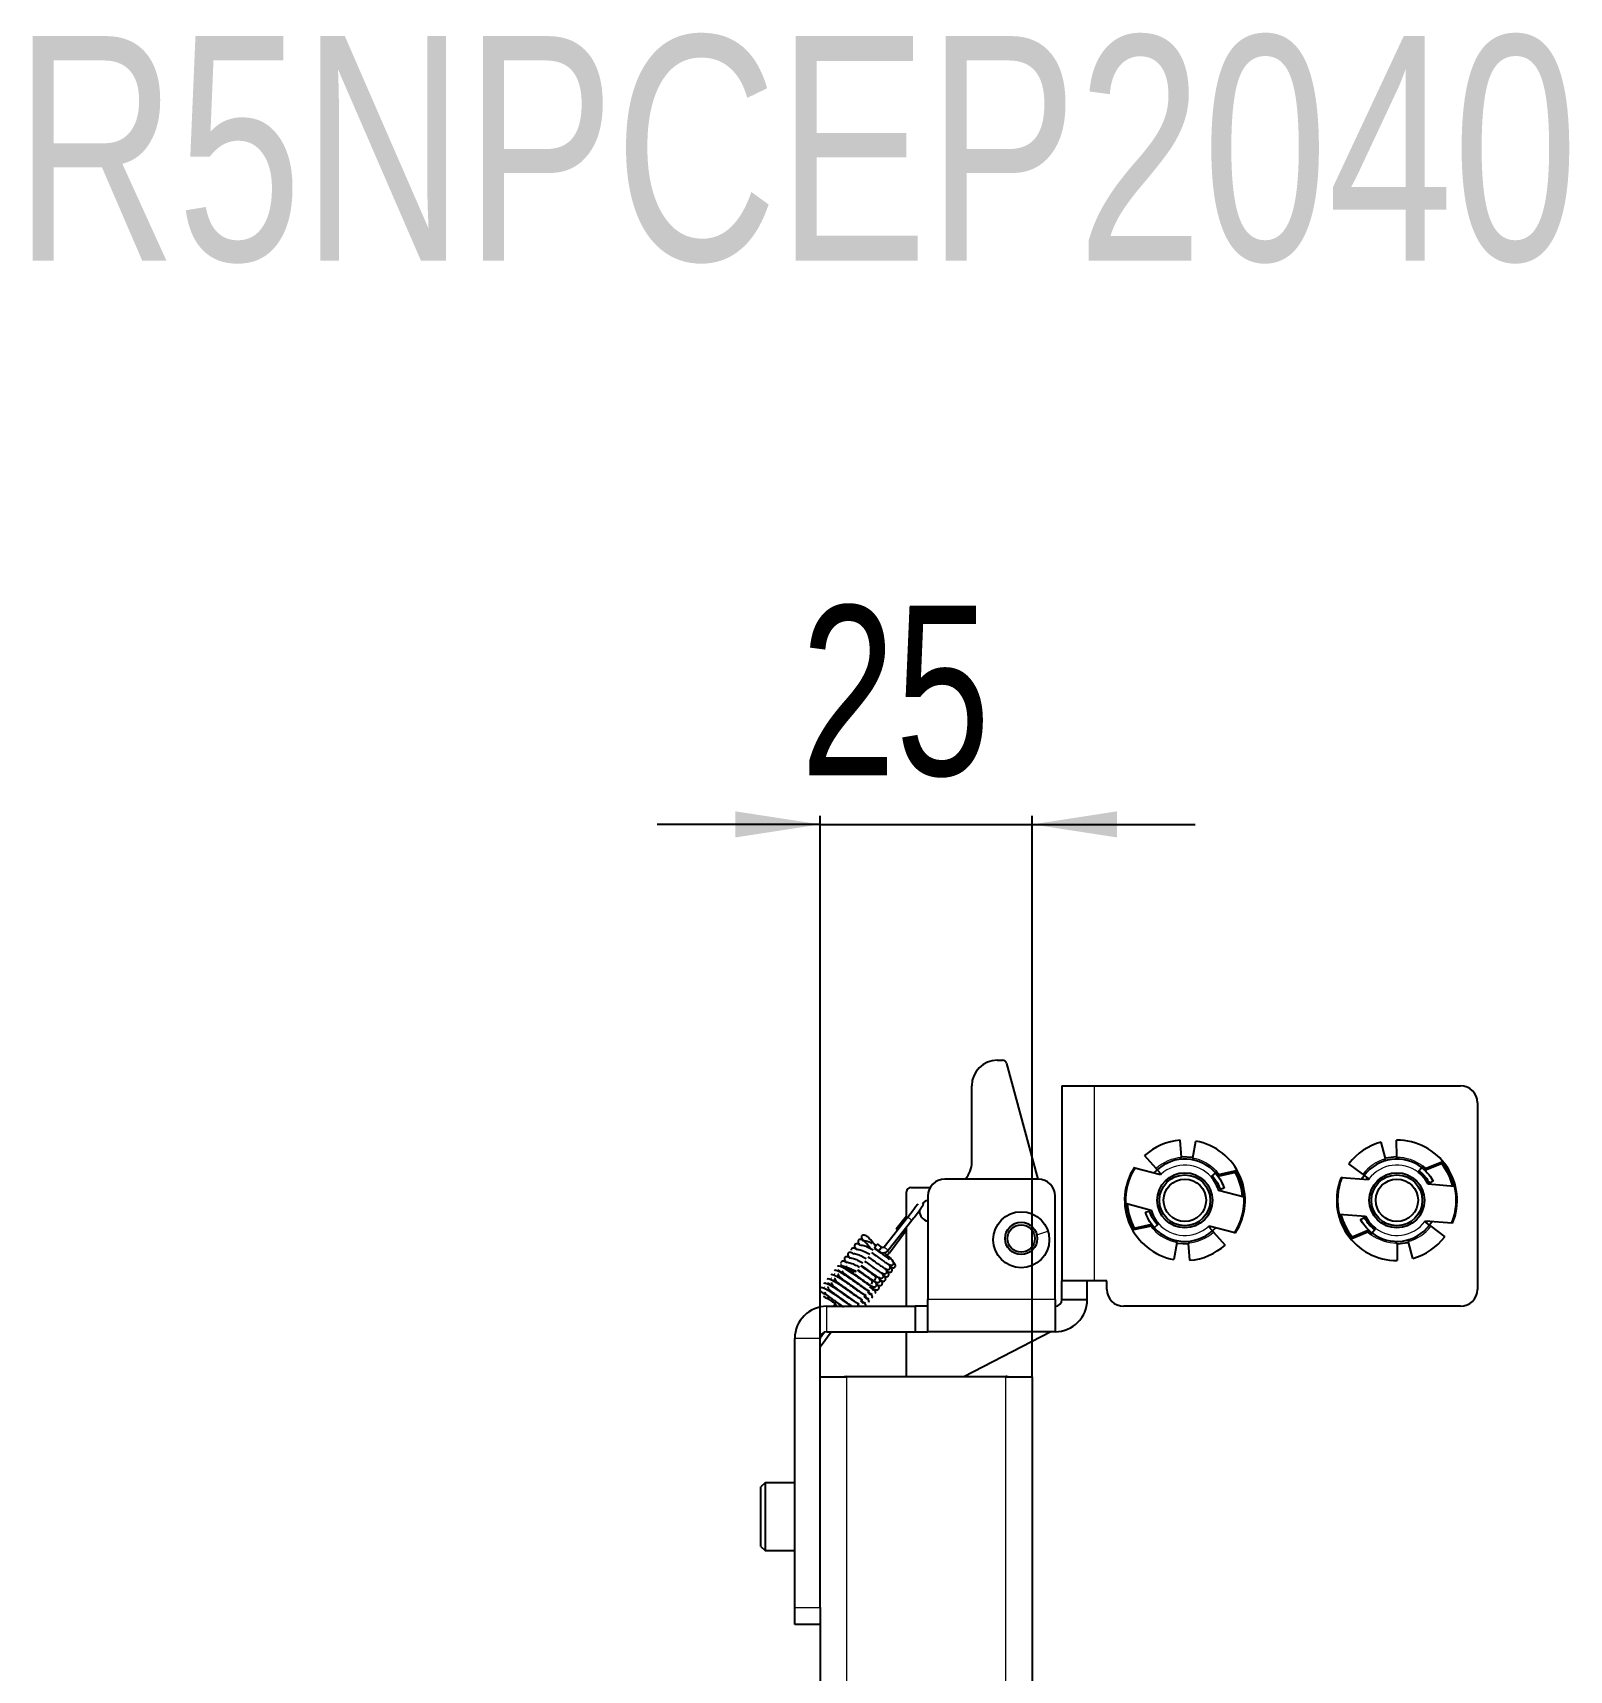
# Model space of a CAD drawing. Header units: millimetres. Extents: x -382 to 624, y -273 to 1990.
# Drawn here: x 30.8 to 211.9, y 1796.5 to 1989.5 of the extents above; entities that cross this region are included whole.
import ezdxf

# ---------------------------------------------------------------- set-up
doc = ezdxf.new("R2010")
doc.units = ezdxf.units.MM
doc.layers.add('FORMAT', color=7, linetype='Continuous')
doc.styles.add('SLDTEXTSTYLE0', font='TXT', dxfattribs={"width": 0.75})
doc.dimstyles.new('SLDDIMSTYLE1', dxfattribs={"dimtxt": 20, "dimasz": 10, "dimexe": 0, "dimexo": 0.0625, "dimgap": 5, "dimtad": 2, "dimdec": 1, "dimrnd": 1e-09, "dimzin": 12, "dimdsep": 46, "dimtxsty": 'SLDTEXTSTYLE0', "dimsah": 1, "dimcen": 0.09, "dimadec": 0, "dimazin": 3, "dimtfac": 1, "dimtmove": 0, "dimatfit": 0, "dimfxl": 0, "dimfrac": 2, "dimtolj": 1, "dimtzin": 12, "dimarcsym": 0})

# ---------------------------------------------------------------- blocks, each defined once
blk = doc.blocks.new('_D_6')
at = {"layer": 'FORMAT'}
for p, q in [((123.6, 1896.21), (104.37, 1896.21)), ((123.6, 1831.11), (123.6, 1897.21)), ((123.6, 1896.21), (148.6, 1896.21)), ((148.6, 1831.11), (148.6, 1897.21)), ((148.6, 1896.21), (167.83, 1896.21))]:
    blk.add_line(p, q, dxfattribs=at)
for points in [[(123.6, 1896.21), (113.6, 1897.75), (113.6, 1894.67)], [(148.6, 1896.21), (158.6, 1894.67), (158.6, 1897.75)]]:
    blk.add_solid(points, dxfattribs=at)
at = {"layer": 'FORMAT', "insert": (121.32, 1921.99), "char_height": 20, "attachment_point": 1, "style": 'SLDTEXTSTYLE0'}
blk.add_mtext('25', dxfattribs=at)

msp = doc.modelspace()

# ---------------------------------------------------------------- linework, layer by layer
at = {"color": 7, "linetype": 'Continuous', "lineweight": 25}
for p, q in [((144.48, 1868.4), (145.1, 1868.4)), ((145.58, 1868.03), (149.25, 1854.4)), ((141.48, 1856.4), (141.48, 1865.4)), ((152.1, 1865.4), (152.1, 1842.4)), ((152.1, 1865.4), (155.9, 1865.4)), ((155.9, 1865.4), (199.1, 1865.4)), ((201.1, 1863.4), (201.1, 1841.4)), ((166.19, 1856.99), (166.04, 1858.97)), ((191.58, 1857.01), (191.57, 1859)), ((163.22, 1855.65), (161.84, 1857.17)), ((167.48, 1856.95), (166.25, 1857.02)), ((167.53, 1856.92), (167.89, 1858.88)), ((190.26, 1856.83), (189.73, 1858.75)), ((191.52, 1857.03), (190.3, 1856.86)), ((160.76, 1855.68), (160.64, 1855.76)), ((163.72, 1854.89), (160.72, 1855.7)), ((162.92, 1855.11), (163.35, 1855.5)), ((163.22, 1855.65), (163.35, 1855.5)), ((163.35, 1855.5), (163.82, 1854.98)), ((163.69, 1855.13), (163.49, 1854.95)), ((170.2, 1855.14), (169.68, 1854.67)), ((170.35, 1855.28), (170.2, 1855.14)), ((170.35, 1855.28), (170.62, 1854.95)), ((170.37, 1854.9), (172.67, 1855.39)), ((172.56, 1855.16), (170.49, 1854.72)), ((172.56, 1855.16), (172.67, 1855.39)), ((187.58, 1854.96), (185.95, 1856.2)), ((194.54, 1855.76), (194.11, 1855.2)), ((194.2, 1855.32), (194.25, 1855.34)), ((194.41, 1855.19), (194.22, 1855.11)), ((194.66, 1855.91), (194.54, 1855.76)), ((194.66, 1855.91), (194.98, 1855.64)), ((194.75, 1855.55), (196.91, 1856.45)), ((196.85, 1856.21), (194.9, 1855.39)), ((196.85, 1856.21), (196.91, 1856.45)), ((134.3, 1853.4), (136.57, 1853.4)), ((149.3, 1854.4), (138.3, 1854.4)), ((169.97, 1854.61), (169.77, 1854.57)), ((169.79, 1854.78), (169.84, 1854.79)), ((171.24, 1853.32), (170.76, 1853.17)), ((185.16, 1854.54), (185.03, 1854.59)), ((188.22, 1854.31), (185.12, 1854.54)), ((187.38, 1854.37), (187.74, 1854.83)), ((187.58, 1854.96), (187.74, 1854.83)), ((187.74, 1854.83), (188.3, 1854.41)), ((188.14, 1854.53), (187.98, 1854.32)), ((188.22, 1854.47), (188.07, 1854.32)), ((198.4, 1853.54), (195.3, 1853.78)), ((195.89, 1854.15), (195.45, 1853.92)), ((133.8, 1849.72), (133.8, 1852.9)), ((136.3, 1852.4), (136.3, 1840.2)), ((151.3, 1840.2), (151.3, 1852.4)), ((159.61, 1851.54), (162.61, 1850.74)), ((173.59, 1852.25), (170.58, 1853.06)), ((133.95, 1849.92), (131.16, 1846.39)), ((131.63, 1846.02), (134.42, 1849.55)), ((133.8, 1850.03), (132.58, 1848.49)), ((134.42, 1849.55), (134.42, 1849.55)), ((161.96, 1850.48), (162.44, 1850.62)), ((184.79, 1850.25), (187.9, 1850.02)), ((187.3, 1849.64), (187.75, 1849.87)), ((195.46, 1848.96), (194.9, 1849.38)), ((194.97, 1849.33), (195.13, 1849.48)), ((194.98, 1849.49), (198.08, 1849.25)), ((195.06, 1849.26), (195.22, 1849.47)), ((195.81, 1849.42), (195.46, 1848.96)), ((131.78, 1845.7), (133.8, 1848.43)), ((133.8, 1839.4), (133.8, 1848.75)), ((162.83, 1848.9), (160.53, 1848.41)), ((160.53, 1848.41), (160.63, 1848.63)), ((160.63, 1848.63), (162.71, 1849.07)), ((162.85, 1848.52), (162.58, 1848.84)), ((162.85, 1848.52), (162.99, 1848.65)), ((162.99, 1848.65), (163.51, 1849.12)), ((163.23, 1849.19), (163.42, 1849.23)), ((163.4, 1849.02), (163.35, 1849.01)), ((169.84, 1848.29), (169.38, 1848.81)), ((169.47, 1848.9), (172.48, 1848.1)), ((169.51, 1848.66), (169.7, 1848.84)), ((170.28, 1848.69), (169.84, 1848.29)), ((169.98, 1848.14), (169.84, 1848.29)), ((169.98, 1848.14), (171.35, 1846.62)), ((172.43, 1848.11), (172.55, 1848.03)), ((188.45, 1848.25), (186.28, 1847.34)), ((186.28, 1847.34), (186.34, 1847.58)), ((186.34, 1847.58), (188.3, 1848.4)), ((188.54, 1847.88), (188.21, 1848.15)), ((188.54, 1847.88), (188.66, 1848.04)), ((188.66, 1848.04), (189.08, 1848.59)), ((188.79, 1848.61), (188.97, 1848.68)), ((188.99, 1848.48), (188.94, 1848.45)), ((195.62, 1848.84), (195.46, 1848.96)), ((195.62, 1848.84), (197.25, 1847.6)), ((198.04, 1849.26), (198.17, 1849.2)), ((130.04, 1846.25), (130.43, 1845.94)), ((130.8, 1846.42), (130.41, 1846.72)), ((130.43, 1845.94), (130.51, 1845.88)), ((130.88, 1846.35), (130.8, 1846.42)), ((131.16, 1846.39), (131.16, 1846.39)), ((165.67, 1846.87), (165.31, 1844.92)), ((165.72, 1846.84), (166.95, 1846.77)), ((167, 1846.8), (167.16, 1844.82)), ((191.62, 1846.78), (191.62, 1844.8)), ((191.67, 1846.76), (192.89, 1846.93)), ((192.94, 1846.96), (193.46, 1845.05)), ((125.67, 1843.75), (125.72, 1843.7)), ((126.12, 1844.63), (126.07, 1844.6)), ((126.07, 1844.26), (126.13, 1844.21)), ((124.06, 1841.71), (124.11, 1841.66)), ((124.47, 1842.22), (124.51, 1842.17)), ((124.87, 1842.73), (124.92, 1842.68)), ((125.16, 1841.65), (125.14, 1841.79)), ((125.27, 1843.24), (125.32, 1843.19)), ((125.56, 1842.17), (125.54, 1842.3)), ((125.96, 1842.69), (125.94, 1842.82)), ((126.36, 1843.2), (126.34, 1843.33)), ((155.9, 1842.4), (152.1, 1842.4)), ((152.1, 1840.2), (152.1, 1842.4)), ((155.1, 1840.2), (155.1, 1842.4)), ((157.4, 1842.4), (155.9, 1842.4)), ((157.4, 1841.4), (157.4, 1842.4)), ((123.66, 1841.19), (123.71, 1841.15)), ((123.98, 1840.62), (124.03, 1840.58)), ((124.76, 1841.14), (124.74, 1841.28)), ((124.9, 1840.06), (125.29, 1839.76)), ((125.29, 1839.76), (125.37, 1839.69)), ((136.3, 1836.4), (136.3, 1840.2)), ((151.3, 1840.2), (151.3, 1836.4)), ((152.1, 1840.2), (155.1, 1840.2)), ((124.4, 1839.4), (134.8, 1839.4)), ((125.27, 1839.53), (125.4, 1839.43)), ((125.4, 1839.41), (125.39, 1839.4)), ((126.02, 1839.4), (126.03, 1839.55)), ((134.8, 1839.4), (134.8, 1836.4)), ((136.3, 1839.4), (134.8, 1839.4)), ((199.1, 1839.4), (159.4, 1839.4)), ((124.12, 1836.35), (123.6, 1835.64)), ((123.66, 1835.91), (123.92, 1836.24)), ((123.71, 1834.78), (124.9, 1836.39)), ((124.4, 1836.4), (134.8, 1836.4)), ((133.8, 1831.1), (133.8, 1836.4)), ((134.8, 1836.4), (136.3, 1836.4)), ((151.3, 1836.4), (136.3, 1836.4)), ((150.8, 1836.4), (140.56, 1831.1)), ((120.6, 1803.9), (120.6, 1835.6)), ((123.6, 1803.9), (123.6, 1835.6)), ((123.6, 1834.63), (123.71, 1834.78)), ((123.71, 1834.78), (123.71, 1834.78)), ((123.6, 1831.1), (126.7, 1831.1)), ((126.7, 1831.11), (126.45, 1831.1)), ((126.7, 1831.11), (133.8, 1831.11)), ((145.5, 1831.1), (126.7, 1831.1)), ((140.58, 1831.11), (145.5, 1831.11)), ((145.5, 1831.1), (148.6, 1831.1)), ((148.6, 1831.1), (148.6, -40.53)), ((117.1, 1818.6), (116.6, 1818.1)), ((120.6, 1818.6), (117.1, 1818.6)), ((117.1, 1818.6), (117.1, 1810.6)), ((116.6, 1811.1), (116.6, 1818.1)), ((116.6, 1811.1), (117.1, 1810.6)), ((117.1, 1810.6), (120.6, 1810.6)), ((120.6, 1801.9), (120.6, 1803.9)), ((123.6, 1803.9), (123.6, 1801.9)), ((123.6, 1801.9), (120.6, 1801.9)), ((123.6, 1801.9), (123.6, -32.9))]:
    msp.add_line(p, q, dxfattribs=at)
at = {"color": 8, "linetype": 'Continuous', "lineweight": 18}
for p, q in [((155.9, 1865.4), (155.9, 1842.4)), ((133.95, 1849.92), (133.95, 1849.92)), ((149.15, 1847.83), (150.46, 1848.24)), ((151.3, 1840.2), (136.3, 1840.2)), ((124.4, 1836.4), (124.4, 1839.4)), ((123.6, 1835.6), (120.6, 1835.6)), ((126.7, 1831.1), (126.7, 1831.11)), ((126.7, 1831.1), (126.7, -28.28)), ((145.5, 1831.1), (145.5, 1831.11)), ((145.5, -43.43), (145.5, 1831.1)), ((120.6, 1803.9), (123.6, 1803.9))]:
    msp.add_line(p, q, dxfattribs=at)
at = {"color": 7, "linetype": 'Continuous', "lineweight": 25, "flags": 128}
for points in [[(130.04, 1846.25), (130.04, 1846.28), (130.06, 1846.35), (130.12, 1846.43), (130.18, 1846.52), (130.26, 1846.61), (130.33, 1846.68), (130.38, 1846.72), (130.41, 1846.73), (130.41, 1846.73)], [(124.89, 1836.4), (124.9, 1836.39), (124.89, 1836.4)]]:
    msp.add_lwpolyline(points, dxfattribs=at)
at = {"color": 8, "linetype": 'Continuous', "lineweight": 18, "flags": 128}
for points in [[(130.43, 1845.94), (130.43, 1845.94), (130.45, 1845.96), (130.49, 1846.01), (130.56, 1846.08), (130.63, 1846.17), (130.7, 1846.26), (130.76, 1846.34), (130.79, 1846.39), (130.8, 1846.42), (130.8, 1846.42)], [(125.4, 1839.41), (125.4, 1839.41), (125.42, 1839.4)]]:
    msp.add_lwpolyline(points, dxfattribs=at)
at = {"color": 7, "linetype": 'Continuous', "lineweight": 25}
for centre, radius in [((166.6, 1851.9), 3.25), ((191.6, 1851.9), 3.25), ((166.6, 1851.9), 3), ((166.6, 1851.9), 2.5), ((191.6, 1851.9), 3), ((191.6, 1851.9), 2.5), ((147.31, 1847.25), 3.3), ((147.3, 1847.4), 1.9), ((147.3, 1847.4), 1.61)]:
    msp.add_circle(centre, radius, dxfattribs=at)
for centre, radius, start, end in [((144.48, 1865.4), 3, 90, 180), ((145.1, 1867.9), 0.5, 15.0795, 90), ((199.1, 1863.4), 2, 0, 90), ((166.6, 1851.9), 7.1, 94.5192, 132.0192), ((191.6, 1851.9), 7.1, 337.7121, 90.2121), ((166.6, 1851.9), 7.1, 327.0192, 79.5192), ((191.6, 1851.9), 7.1, 105.2121, 142.7121), ((138.48, 1856.4), 3, 318.1897, 0), ((166.6, 1851.9), 7.1, 147.0192, 259.5192), ((166.6, 1851.9), 7, 147.1321, 182.9064), ((166.6, 1851.9), 4.85, 42.0192, 132.0192), ((166.6, 1851.9), 6.8, 3.4511, 28.6836), ((166.6, 1851.9), 7, 2.9064, 29.9064), ((191.6, 1851.9), 4.85, 52.7121, 142.7121), ((191.6, 1851.9), 4.15, 26.9151, 52.7121), ((191.6, 1851.9), 6.8, 14.1439, 39.3765), ((191.6, 1851.9), 7, 13.5992, 40.5992), ((134.3, 1852.9), 0.5, 90, 180), ((138.3, 1852.4), 2, 90, 180), ((149.3, 1852.4), 2, 0, 90), ((166.6, 1851.9), 4.15, 132.0192, 133.8162), ((166.6, 1851.9), 4.15, 16.2223, 42.0192), ((191.6, 1851.9), 7.1, 157.7121, 270.2121), ((191.6, 1851.9), 7, 157.825, 193.5992), ((191.6, 1851.9), 4.15, 142.7121, 144.5091), ((191.6, 1851.9), 7, 337.825, 13.5992), ((136.55, 1850.65), 1.25, 101.537, 137.2226), ((166.6, 1851.9), 7, 182.9064, 209.9064), ((166.6, 1851.9), 6.8, 183.4511, 208.6836), ((166.6, 1851.9), 7, 327.1321, 2.9064), ((136.55, 1850.65), 1.25, 180, 258.463), ((166.6, 1851.9), 4.15, 196.2223, 222.0192), ((191.6, 1851.9), 7, 193.5992, 220.5992), ((191.6, 1851.9), 6.8, 194.1439, 219.3765), ((191.6, 1851.9), 4.15, 206.9151, 232.7121), ((191.6, 1851.9), 4.15, 322.7121, 324.5091), ((135.2, 1851.58), 4.05, 229.7314, 232.4533), ((166.6, 1851.9), 4.85, 222.0192, 312.0192), ((166.6, 1851.9), 4.15, 312.0192, 313.8162), ((191.6, 1851.9), 4.85, 232.7121, 322.7121), ((191.6, 1851.9), 7.1, 285.2121, 322.7121), ((166.6, 1851.9), 7.1, 274.5192, 312.0192), ((151.3, 1840.2), 0.8, 270, 0), ((151.3, 1840.2), 3.8, 270, 0), ((159.4, 1841.4), 2, 180, 270), ((199.1, 1841.4), 2, 270, 0), ((124.4, 1835.6), 3.8, 90, 180), ((124.4, 1835.6), 0.8, 90, 180), ((145.5, 1828.01), 3.1, 85.3967, 90)]:
    msp.add_arc(centre, radius, start, end, dxfattribs=at)
at = {"color": 8, "linetype": 'Continuous', "lineweight": 18}
for centre, radius, start, end in [((166.6, 1851.9), 5.05, 94.5192, 132.0192), ((166.6, 1851.9), 4.15, 42.0192, 132.0192), ((166.6, 1851.9), 5.05, 42.0192, 79.5192), ((191.6, 1851.9), 5.05, 105.2121, 142.7121), ((191.6, 1851.9), 4.15, 52.7121, 142.7121), ((191.6, 1851.9), 5.05, 52.7121, 90.2121), ((145, 1863.42), 17.44, 230.7113, 232.6809), ((191.6, 1851.9), 4.15, 232.7121, 322.7121), ((166.6, 1851.9), 5.05, 222.0192, 259.5192), ((166.6, 1851.9), 4.15, 222.0192, 312.0192), ((166.6, 1851.9), 5.05, 274.5192, 312.0192), ((191.6, 1851.9), 5.05, 232.7121, 270.2121), ((191.6, 1851.9), 5.05, 285.2121, 322.7121), ((128.53, 1847.83), 2.78, 315.5111, 327.8892), ((142.07, 1859.71), 17.22, 230.7026, 232.6978), ((137.33, 1853.64), 9.69, 233.0415, 235.052), ((126.31, 1844.45), 0.295, 115.8344, 267.3472), ((124.31, 1840.79), 1.43, 313.3522, 323.8809), ((124.37, 1840.75), 1.45, 313.3721, 323.9619), ((125.25, 1837.07), 2.75, 233.1851, 236.0311)]:
    msp.add_arc(centre, radius, start, end, dxfattribs=at)
at = {"color": 7, "linetype": 'Continuous', "lineweight": 25}
for points, knots in [([(166.05, 1856.72), (166.09, 1856.86), (166.14, 1857.03), (166.23, 1856.97), (166.25, 1856.96)], [0, 0, 0, 0, 0.832234, 1, 1, 1, 1]), ([(191.75, 1856.74), (191.7, 1856.88), (191.63, 1857.05), (191.54, 1856.98), (191.53, 1856.97)], [0, 0, 0, 0, 0.832234, 1, 1, 1, 1]), ([(167.65, 1856.63), (167.62, 1856.78), (167.59, 1856.95), (167.49, 1856.9), (167.47, 1856.89)], [0, 0, 0, 0, 0.8322341, 1, 1, 1, 1]), ([(170.2, 1855.14), (170.44, 1854.83), (170.87, 1854.26), (171.12, 1853.61), (171.24, 1853.32)], [0, 0, 0, 0, 0.559866, 1, 1, 1, 1]), ([(190.16, 1856.53), (190.18, 1856.68), (190.19, 1856.86), (190.3, 1856.81), (190.31, 1856.81)], [0, 0, 0, 0, 0.832234, 1, 1, 1, 1]), ([(194.23, 1855.36), (194.5, 1855.12), (194.98, 1854.7), (195.3, 1854.16), (195.45, 1853.92)], [0, 0, 0, 0, 0.559785, 1, 1, 1, 1]), ([(194.54, 1855.76), (194.83, 1855.49), (195.35, 1855.02), (195.73, 1854.42), (195.89, 1854.15)], [0, 0, 0, 0, 0.559866, 1, 1, 1, 1]), ([(169.83, 1854.81), (170.05, 1854.53), (170.44, 1854.03), (170.66, 1853.43), (170.76, 1853.17)], [0, 0, 0, 0, 0.559785, 1, 1, 1, 1]), ([(135.1, 1851.46), (135.08, 1851.42), (135, 1851.3), (134.73, 1850.93), (134.35, 1850.42), (134.07, 1850.07), (133.95, 1849.92)], [0, 0, 0, 0, 0.120445, 0.428404, 0.764758, 1, 1, 1, 1]), ([(134.42, 1849.55), (134.51, 1849.66), (134.77, 1849.99), (135.18, 1850.52), (135.55, 1851.03), (135.7, 1851.27), (135.76, 1851.38), (135.78, 1851.45), (135.79, 1851.53), (135.78, 1851.58), (135.77, 1851.61)], [0, 0, 0, 0, 0.122972, 0.357795, 0.597296, 0.840144, 0.906241, 0.947144, 0.977555, 1, 1, 1, 1]), ([(162.99, 1848.65), (162.76, 1848.97), (162.33, 1849.53), (162.07, 1850.19), (161.96, 1850.48)], [0, 0, 0, 0, 0.559866, 1, 1, 1, 1]), ([(163.37, 1848.98), (163.15, 1849.27), (162.75, 1849.77), (162.53, 1850.36), (162.44, 1850.62)], [0, 0, 0, 0, 0.5597848, 1, 1, 1, 1]), ([(188.66, 1848.04), (188.37, 1848.3), (187.84, 1848.78), (187.47, 1849.38), (187.3, 1849.64)], [0, 0, 0, 0, 0.559866, 1, 1, 1, 1]), ([(188.96, 1848.44), (188.69, 1848.67), (188.22, 1849.09), (187.89, 1849.63), (187.75, 1849.87)], [0, 0, 0, 0, 0.559785, 1, 1, 1, 1]), ([(130.09, 1846.55), (129.85, 1846.86), (129.51, 1847.31), (129.06, 1847.7), (128.75, 1847.82), (128.56, 1847.78), (128.47, 1847.67), (128.44, 1847.42), (128.59, 1847.25), (128.68, 1847.13)], [0, 0, 0, 0, 0.298435, 0.437746, 0.539892, 0.682205, 0.758172, 0.840902, 1, 1, 1, 1]), ([(127.59, 1845.51), (127.53, 1845.56), (127.39, 1845.69), (127.14, 1845.78), (126.95, 1845.75), (126.86, 1845.62), (126.84, 1845.4), (126.97, 1845.24), (127.05, 1845.14)], [0, 0, 0, 0, 0.1211748, 0.288044, 0.5206162, 0.6446842, 0.779737, 1, 1, 1, 1]), ([(128, 1846.02), (127.94, 1846.07), (127.79, 1846.2), (127.54, 1846.29), (127.35, 1846.25), (127.27, 1846.15), (127.27, 1846.06), (127.27, 1846.02)], [0, 0, 0, 0, 0.16708, 0.396891, 0.717164, 0.888044, 1, 1, 1, 1]), ([(127.58, 1845.62), (127.59, 1845.62), (127.63, 1845.61), (127.93, 1845.55), (128.42, 1845.36), (128.83, 1845.16), (129.04, 1845.05)], [0, 0, 0, 0, 0.148432, 0.395597, 0.682188, 1, 1, 1, 1]), ([(128.4, 1846.52), (128.34, 1846.58), (128.2, 1846.71), (127.95, 1846.79), (127.75, 1846.77), (127.67, 1846.64), (127.64, 1846.43), (127.76, 1846.29), (127.83, 1846.2)], [0, 0, 0, 0, 0.124856, 0.296386, 0.535417, 0.662971, 0.801849, 1, 1, 1, 1]), ([(127.98, 1846.13), (128, 1846.12), (128.03, 1846.12), (128.34, 1846.06), (128.83, 1845.86), (129.23, 1845.66), (129.44, 1845.56)], [0, 0, 0, 0, 0.148836, 0.396558, 0.683727, 1, 1, 1, 1]), ([(129.54, 1846.22), (129.35, 1846.46), (129.05, 1846.85), (128.65, 1847.19), (128.35, 1847.31), (128.16, 1847.27), (128.07, 1847.16), (128.04, 1846.91), (128.19, 1846.74), (128.28, 1846.62)], [0, 0, 0, 0, 0.254321, 0.402331, 0.510907, 0.662194, 0.742939, 0.830862, 1, 1, 1, 1]), ([(128.39, 1846.64), (128.4, 1846.63), (128.44, 1846.63), (128.75, 1846.57), (129.23, 1846.37), (129.63, 1846.17), (129.84, 1846.07)], [0, 0, 0, 0, 0.149242, 0.397523, 0.685271, 1, 1, 1, 1]), ([(128.78, 1847.15), (128.77, 1847.15), (128.75, 1847.13), (128.85, 1847.15), (129.15, 1847.07), (129.47, 1846.95), (129.68, 1846.85), (129.7, 1846.84)], [0, 0, 0, 0, 0.021612, 0.277034, 0.594005, 0.961278, 1, 1, 1, 1]), ([(129.64, 1845.74), (129.87, 1845.58), (130.3, 1845.26), (130.89, 1844.85), (131.33, 1844.56), (131.71, 1844.33), (131.94, 1844.22), (132.11, 1844.25), (132.21, 1844.32), (132.28, 1844.44), (132.27, 1844.61), (132.1, 1844.86), (131.69, 1845.27), (131.32, 1845.59), (131.16, 1845.74)], [0, 0, 0, 0, 0.120536, 0.230319, 0.323379, 0.401055, 0.520119, 0.560242, 0.586543, 0.610259, 0.649844, 0.769232, 0.897485, 1, 1, 1, 1]), ([(130.29, 1846.49), (130.17, 1846.59), (129.97, 1846.77), (129.8, 1846.92), (129.73, 1846.98)], [0, 0, 0, 0, 0.595665, 1, 1, 1, 1]), ([(131.78, 1844.86), (131.76, 1844.89), (131.73, 1844.97), (131.5, 1845.14), (131.19, 1845.37), (130.85, 1845.61), (130.45, 1845.9), (130.16, 1846.11), (130.01, 1846.21)], [0, 0, 0, 0, 0.1342665, 0.3521847, 0.4893356, 0.6456573, 0.8178029, 1, 1, 1, 1]), ([(130.51, 1845.88), (130.6, 1845.83), (130.77, 1845.72), (131.08, 1845.7), (131.37, 1845.78), (131.55, 1845.91), (131.62, 1846), (131.63, 1846.02)], [0, 0, 0, 0, 0.241852, 0.4829578, 0.724075, 0.9544412, 1, 1, 1, 1]), ([(131.16, 1846.39), (131.15, 1846.37), (131.11, 1846.33), (131.04, 1846.31), (130.96, 1846.31), (130.91, 1846.33), (130.89, 1846.35), (130.88, 1846.35)], [0, 0, 0, 0, 0.241711, 0.48172, 0.722059, 0.953296, 1, 1, 1, 1]), ([(131.47, 1845.46), (131.48, 1845.46), (131.59, 1845.5), (131.69, 1845.6), (131.77, 1845.69), (131.78, 1845.7)], [0, 0, 0, 0, 0.133594, 0.857024, 1, 1, 1, 1]), ([(165.55, 1847.16), (165.58, 1847.01), (165.61, 1846.84), (165.71, 1846.89), (165.72, 1846.9)], [0, 0, 0, 0, 0.832234, 1, 1, 1, 1]), ([(167.15, 1847.08), (167.11, 1846.93), (167.06, 1846.76), (166.96, 1846.82), (166.95, 1846.84)], [0, 0, 0, 0, 0.832234, 1, 1, 1, 1]), ([(191.45, 1847.05), (191.5, 1846.91), (191.56, 1846.74), (191.65, 1846.81), (191.67, 1846.82)], [0, 0, 0, 0, 0.832234, 1, 1, 1, 1]), ([(193.03, 1847.26), (193.02, 1847.12), (193, 1846.94), (192.9, 1846.98), (192.88, 1846.99)], [0, 0, 0, 0, 0.832234, 1, 1, 1, 1]), ([(129.26, 1841.23), (129.23, 1841.24), (129.18, 1841.26), (128.98, 1841.39), (128.74, 1841.55), (128.41, 1841.78), (128.02, 1842.05), (127.54, 1842.4), (126.99, 1842.79), (126.42, 1843.15), (125.93, 1843.43), (125.57, 1843.59), (125.3, 1843.67), (125.28, 1843.61), (125.27, 1843.58)], [0, 0, 0, 0, 0.07143, 0.141083, 0.205433, 0.262714, 0.352938, 0.419034, 0.50752, 0.631991, 0.706407, 0.792746, 0.891142, 1, 1, 1, 1]), ([(129.67, 1841.74), (129.64, 1841.75), (129.58, 1841.77), (129.39, 1841.9), (129.14, 1842.06), (128.81, 1842.29), (128.42, 1842.56), (127.95, 1842.9), (127.4, 1843.29), (126.82, 1843.66), (126.33, 1843.93), (125.97, 1844.1), (125.7, 1844.18), (125.68, 1844.12), (125.67, 1844.09)], [0, 0, 0, 0, 0.070834, 0.14046, 0.204799, 0.262083, 0.352331, 0.418393, 0.506857, 0.631338, 0.705759, 0.792061, 0.890442, 1, 1, 1, 1]), ([(125.69, 1843.72), (125.77, 1843.65), (125.93, 1843.51), (126.21, 1843.39), (126.34, 1843.33)], [0, 0, 0, 0, 0.505287, 1, 1, 1, 1]), ([(126.1, 1844.23), (126.18, 1844.16), (126.34, 1844.02), (126.74, 1843.85), (127.15, 1843.64), (127.46, 1843.46), (127.62, 1843.37)], [0, 0, 0, 0, 0.25864, 0.513489, 0.757273, 1, 1, 1, 1]), ([(126.5, 1844.68), (126.48, 1844.69), (126.43, 1844.72), (126.37, 1844.74), (126.3, 1844.74), (126.22, 1844.73), (126.15, 1844.7), (126.12, 1844.66), (126.11, 1844.65)], [0, 0, 0, 0, 0.16821, 0.334597, 0.492682, 0.639712, 0.895455, 1, 1, 1, 1]), ([(126.15, 1843.6), (126.2, 1843.52), (126.29, 1843.37), (126.64, 1843.1), (127.09, 1842.78), (127.62, 1842.4), (128.15, 1842.02), (128.62, 1841.69), (128.98, 1841.45), (129.27, 1841.26), (129.36, 1841.22), (129.41, 1841.2)], [0, 0, 0, 0, 0.137088, 0.248655, 0.334921, 0.444456, 0.587859, 0.676604, 0.777548, 0.88764, 1, 1, 1, 1]), ([(126.79, 1844.49), (126.72, 1844.54), (126.58, 1844.67), (126.35, 1844.75), (126.24, 1844.72), (126.19, 1844.7)], [0, 0, 0, 0, 0.263202, 0.622339, 1, 1, 1, 1]), ([(126.43, 1844.16), (126.39, 1844.13), (126.31, 1844.08), (126.41, 1844.09), (126.71, 1844.03), (127.21, 1843.83), (127.61, 1843.63), (127.83, 1843.52)], [0, 0, 0, 0, 0.186775, 0.339781, 0.529853, 0.7504, 1, 1, 1, 1]), ([(127.19, 1845), (127.13, 1845.05), (126.98, 1845.18), (126.73, 1845.27), (126.54, 1845.24), (126.46, 1845.11), (126.43, 1844.88), (126.57, 1844.72), (126.66, 1844.61)], [0, 0, 0, 0, 0.119412, 0.284052, 0.513532, 0.635931, 0.769152, 1, 1, 1, 1]), ([(126.75, 1843.82), (126.75, 1843.82), (126.74, 1843.93), (126.71, 1844.07), (126.69, 1844.19)], [0, 0, 0, 0, 0.071377, 1, 1, 1, 1]), ([(126.77, 1844.6), (126.78, 1844.6), (126.82, 1844.59), (127.12, 1844.54), (127.61, 1844.34), (128.02, 1844.14), (128.23, 1844.03)], [0, 0, 0, 0, 0.147088, 0.393301, 0.678923, 1, 1, 1, 1]), ([(127.17, 1845.11), (127.19, 1845.11), (127.22, 1845.1), (127.53, 1845.05), (128.02, 1844.85), (128.42, 1844.65), (128.63, 1844.54)], [0, 0, 0, 0, 0.148028, 0.394639, 0.680654, 1, 1, 1, 1]), ([(129.65, 1842), (129.72, 1842.1), (129.81, 1842.25), (129.71, 1842.41), (129.48, 1842.6), (129.16, 1842.83), (128.82, 1843.07), (128.42, 1843.36), (128.14, 1843.56), (128, 1843.66)], [0, 0, 0, 0, 0.252961, 0.372992, 0.53219, 0.632515, 0.746744, 0.872388, 1, 1, 1, 1]), ([(128.03, 1843.7), (128.25, 1843.54), (128.68, 1843.23), (129.27, 1842.82), (129.71, 1842.52), (130.09, 1842.29), (130.32, 1842.19), (130.5, 1842.21), (130.6, 1842.28), (130.67, 1842.4), (130.66, 1842.57), (130.6, 1842.69), (130.46, 1842.83), (130.46, 1842.83)], [0, 0, 0, 0, 0.153363, 0.296153, 0.417346, 0.518269, 0.67301, 0.725203, 0.759423, 0.790284, 0.841817, 0.997129, 1, 1, 1, 1]), ([(130.02, 1842.47), (130.03, 1842.48), (130.07, 1842.51), (130.22, 1842.77), (130.11, 1842.92), (129.88, 1843.11), (129.57, 1843.34), (129.23, 1843.58), (128.83, 1843.87), (128.54, 1844.07), (128.4, 1844.17)], [0, 0, 0, 0, 0.06549, 0.304753, 0.416324, 0.564262, 0.657467, 0.763613, 0.880393, 1, 1, 1, 1]), ([(128.43, 1844.21), (128.66, 1844.05), (129.09, 1843.74), (129.67, 1843.33), (130.11, 1843.03), (130.49, 1842.8), (130.72, 1842.7), (130.9, 1842.72), (131, 1842.79), (131.07, 1842.91), (131.06, 1843.08), (131, 1843.2), (130.86, 1843.34), (130.86, 1843.34)], [0, 0, 0, 0, 0.154222, 0.297017, 0.418176, 0.519128, 0.673905, 0.726098, 0.760317, 0.791174, 0.842698, 0.998007, 1, 1, 1, 1]), ([(128.84, 1844.72), (129.06, 1844.56), (129.49, 1844.25), (130.08, 1843.84), (130.52, 1843.54), (130.9, 1843.31), (131.13, 1843.21), (131.3, 1843.23), (131.4, 1843.3), (131.47, 1843.42), (131.46, 1843.59), (131.4, 1843.71), (131.27, 1843.85), (131.26, 1843.85)], [0, 0, 0, 0, 0.15508, 0.29788, 0.419005, 0.519987, 0.674799, 0.726992, 0.761209, 0.792065, 0.843578, 0.998885, 1, 1, 1, 1]), ([(129.24, 1845.23), (129.47, 1845.07), (129.9, 1844.76), (130.49, 1844.35), (130.92, 1844.05), (131.3, 1843.82), (131.53, 1843.71), (131.71, 1843.74), (131.81, 1843.81), (131.87, 1843.93), (131.86, 1844.1), (131.81, 1844.22), (131.67, 1844.36), (131.67, 1844.36)], [0, 0, 0, 0, 0.155938, 0.298743, 0.419834, 0.520845, 0.675692, 0.727886, 0.762101, 0.792954, 0.844457, 0.999762, 1, 1, 1, 1]), ([(131.05, 1843.02), (131.06, 1843.02), (131.22, 1842.92), (131.37, 1842.88), (131.55, 1842.9), (131.65, 1842.98), (131.71, 1843.1), (131.71, 1843.27), (131.59, 1843.41), (131.5, 1843.52)], [0, 0, 0, 0, 0.011955, 0.333103, 0.442062, 0.514132, 0.578957, 0.68521, 1, 1, 1, 1]), ([(131.45, 1843.54), (131.45, 1843.54), (131.62, 1843.44), (131.76, 1843.4), (131.94, 1843.43), (132.04, 1843.5), (132.1, 1843.63), (132.09, 1843.79), (131.98, 1843.93), (131.89, 1844.04)], [0, 0, 0, 0, 0.004376, 0.328637, 0.438627, 0.511376, 0.576808, 0.684045, 1, 1, 1, 1]), ([(131.89, 1844.04), (132, 1843.99), (132.16, 1843.92), (132.32, 1843.95), (132.42, 1844.02), (132.49, 1844.15), (132.47, 1844.32), (132.37, 1844.48), (132.16, 1844.67), (132.1, 1844.73)], [0, 0, 0, 0, 0.263703, 0.364433, 0.431054, 0.490973, 0.589162, 0.882347, 1, 1, 1, 1]), ([(127.3, 1839.4), (127.23, 1839.44), (127.1, 1839.53), (126.78, 1839.75), (126.39, 1840.02), (125.92, 1840.37), (125.36, 1840.76), (124.79, 1841.12), (124.3, 1841.39), (123.95, 1841.56), (123.69, 1841.63), (123.67, 1841.57), (123.66, 1841.54)], [0, 0, 0, 0, 0.062108, 0.129924, 0.236653, 0.315079, 0.419967, 0.567307, 0.655413, 0.757825, 0.874412, 1, 1, 1, 1]), ([(128.05, 1839.7), (128.03, 1839.71), (127.97, 1839.74), (127.77, 1839.86), (127.52, 1840.03), (127.19, 1840.25), (126.8, 1840.53), (126.32, 1840.87), (125.77, 1841.27), (125.2, 1841.63), (124.71, 1841.9), (124.36, 1842.06), (124.09, 1842.14), (124.07, 1842.08), (124.06, 1842.05)], [0, 0, 0, 0, 0.073219, 0.142955, 0.207336, 0.264609, 0.354761, 0.420957, 0.509511, 0.633948, 0.708354, 0.794802, 0.893243, 1, 1, 1, 1]), ([(128.46, 1840.21), (128.43, 1840.22), (128.37, 1840.25), (128.17, 1840.37), (127.93, 1840.53), (127.59, 1840.76), (127.2, 1841.04), (126.73, 1841.38), (126.18, 1841.77), (125.61, 1842.14), (125.11, 1842.41), (124.76, 1842.57), (124.5, 1842.65), (124.47, 1842.59), (124.46, 1842.56)], [0, 0, 0, 0, 0.072622, 0.142331, 0.206702, 0.263977, 0.354153, 0.420316, 0.508847, 0.633296, 0.707705, 0.794116, 0.892543, 1, 1, 1, 1]), ([(124.48, 1842.19), (124.57, 1842.12), (124.73, 1841.98), (125.01, 1841.85), (125.14, 1841.79)], [0, 0, 0, 0, 0.510022, 1, 1, 1, 1]), ([(124.55, 1841.71), (124.52, 1841.68), (124.48, 1841.62), (124.67, 1841.33), (125.01, 1841.07), (125.46, 1840.75), (125.99, 1840.38), (126.53, 1839.99), (126.99, 1839.67), (127.24, 1839.49), (127.33, 1839.43), (127.34, 1839.43)], [0, 0, 0, 0, 0.175544, 0.32281, 0.440155, 0.530953, 0.646365, 0.797463, 0.890809, 0.997094, 1, 1, 1, 1]), ([(128.86, 1840.72), (128.83, 1840.73), (128.78, 1840.76), (128.58, 1840.88), (128.33, 1841.04), (128, 1841.27), (127.61, 1841.55), (127.14, 1841.89), (126.58, 1842.28), (126.01, 1842.65), (125.52, 1842.92), (125.16, 1843.08), (124.9, 1843.16), (124.88, 1843.1), (124.86, 1843.07)], [0, 0, 0, 0, 0.072026, 0.141707, 0.206067, 0.263346, 0.353545, 0.419675, 0.508183, 0.632643, 0.707056, 0.793431, 0.891842, 1, 1, 1, 1]), ([(124.95, 1842.22), (124.93, 1842.19), (124.88, 1842.13), (125.08, 1841.84), (125.42, 1841.58), (125.87, 1841.26), (126.4, 1840.88), (126.93, 1840.5), (127.4, 1840.17), (127.76, 1839.93), (128.06, 1839.73), (128.15, 1839.69), (128.2, 1839.67)], [0, 0, 0, 0, 0.14275, 0.261994, 0.357066, 0.430618, 0.524085, 0.646449, 0.722078, 0.808168, 0.902138, 1, 1, 1, 1]), ([(125.14, 1842.5), (125.15, 1842.5), (125.24, 1842.43), (125.4, 1842.36), (125.54, 1842.3)], [0, 0, 0, 0, 0.062159, 1, 1, 1, 1]), ([(125.36, 1842.73), (125.33, 1842.7), (125.28, 1842.64), (125.48, 1842.35), (125.83, 1842.08), (126.27, 1841.77), (126.8, 1841.39), (127.34, 1841), (127.8, 1840.68), (128.16, 1840.43), (128.46, 1840.24), (128.56, 1840.2), (128.6, 1840.18)], [0, 0, 0, 0, 0.143336, 0.262559, 0.357673, 0.431245, 0.524711, 0.647074, 0.722736, 0.80884, 0.9028, 1, 1, 1, 1]), ([(125.55, 1843.02), (125.55, 1843.01), (125.64, 1842.94), (125.8, 1842.88), (125.94, 1842.82)], [0, 0, 0, 0, 0.062662, 1, 1, 1, 1]), ([(125.76, 1843.24), (125.73, 1843.21), (125.69, 1843.15), (125.89, 1842.86), (126.23, 1842.59), (126.68, 1842.28), (127.21, 1841.9), (127.74, 1841.51), (128.21, 1841.19), (128.57, 1840.94), (128.87, 1840.75), (128.96, 1840.71), (129.01, 1840.69)], [0, 0, 0, 0, 0.143922, 0.263125, 0.358281, 0.431871, 0.525337, 0.6477, 0.723393, 0.809513, 0.903463, 1, 1, 1, 1]), ([(127.63, 1843.19), (127.85, 1843.03), (128.28, 1842.72), (128.86, 1842.31), (129.3, 1842.02), (129.68, 1841.78), (129.92, 1841.68), (130.09, 1841.7), (130.19, 1841.77), (130.26, 1841.89), (130.26, 1842.06), (130.2, 1842.18), (130.06, 1842.32), (130.05, 1842.32)], [0, 0, 0, 0, 0.152505, 0.295288, 0.416515, 0.51741, 0.672115, 0.724307, 0.758529, 0.789392, 0.840935, 0.99625, 1, 1, 1, 1]), ([(129.41, 1841.73), (129.47, 1841.7), (129.66, 1841.58), (129.97, 1841.41), (130.21, 1841.31), (130.39, 1841.34), (130.49, 1841.41), (130.55, 1841.53), (130.54, 1841.7), (130.48, 1841.82), (130.34, 1841.95), (130.34, 1841.95)], [0, 0, 0, 0, 0.0758843, 0.2364077, 0.4831255, 0.5668872, 0.6223008, 0.6721488, 0.7538797, 0.9976813, 1, 1, 1, 1]), ([(129.77, 1841.29), (129.8, 1841.31), (129.86, 1841.35), (129.77, 1841.56), (129.64, 1841.75), (129.53, 1841.88), (129.52, 1841.89)], [0, 0, 0, 0, 0.332523, 0.65538, 0.968405, 1, 1, 1, 1]), ([(129.96, 1841.36), (129.93, 1841.37), (129.87, 1841.4), (129.71, 1841.49), (129.57, 1841.58), (129.52, 1841.6)], [0, 0, 0, 0, 0.410274, 0.813616, 1, 1, 1, 1]), ([(129.59, 1841.76), (129.61, 1841.76), (129.66, 1841.75), (129.69, 1841.72), (129.7, 1841.71)], [0, 0, 0, 0, 0.426986, 1, 1, 1, 1]), ([(130.25, 1841.99), (130.27, 1841.98), (130.44, 1841.88), (130.6, 1841.83), (130.78, 1841.86), (130.87, 1841.93), (130.94, 1842.06), (130.93, 1842.23), (130.87, 1842.34), (130.73, 1842.47), (130.73, 1842.47)], [0, 0, 0, 0, 0.026667, 0.341775, 0.448732, 0.519486, 0.583132, 0.687475, 0.998784, 1, 1, 1, 1]), ([(130.65, 1842.51), (130.66, 1842.5), (130.83, 1842.4), (130.98, 1842.35), (131.16, 1842.38), (131.26, 1842.46), (131.33, 1842.58), (131.32, 1842.74), (131.2, 1842.89), (131.12, 1843)], [0, 0, 0, 0, 0.019383, 0.33748, 0.445428, 0.516833, 0.581062, 0.68635, 1, 1, 1, 1]), ([(123.68, 1841.17), (123.76, 1841.1), (123.92, 1840.96), (124.2, 1840.83), (124.34, 1840.77)], [0, 0, 0, 0, 0.513134, 1, 1, 1, 1]), ([(124, 1840.6), (124.09, 1840.53), (124.25, 1840.4), (124.54, 1840.28), (124.68, 1840.22)], [0, 0, 0, 0, 0.512882, 1, 1, 1, 1]), ([(124.13, 1841.07), (124.12, 1841.06), (124.12, 1841.02), (124.28, 1840.82), (124.61, 1840.56), (125.06, 1840.24), (125.58, 1839.87), (126.05, 1839.53), (126.3, 1839.35), (126.36, 1839.32)], [0, 0, 0, 0, 0.012735, 0.231791, 0.406235, 0.541237, 0.712882, 0.937603, 1, 1, 1, 1]), ([(124.44, 1840.51), (124.44, 1840.51), (124.43, 1840.47), (124.59, 1840.27), (124.93, 1840.03), (125.24, 1839.82), (125.4, 1839.71), (125.43, 1839.7)], [0, 0, 0, 0, 0.015317, 0.405251, 0.715817, 0.956158, 1, 1, 1, 1]), ([(125.37, 1839.69), (125.38, 1839.68), (125.42, 1839.64), (125.44, 1839.57), (125.44, 1839.49), (125.42, 1839.44), (125.4, 1839.42), (125.4, 1839.41)], [0, 0, 0, 0, 0.241895, 0.484471, 0.726557, 0.955709, 1, 1, 1, 1]), ([(127.98, 1839.72), (128, 1839.72), (128.04, 1839.71), (128.07, 1839.68), (128.09, 1839.67)], [0, 0, 0, 0, 0.459115, 1, 1, 1, 1]), ([(128.2, 1839.4), (128.19, 1839.44), (128.17, 1839.51), (128.06, 1839.65), (128.01, 1839.72)], [0, 0, 0, 0, 0.504298, 1, 1, 1, 1]), ([(128.8, 1839.8), (128.77, 1839.81), (128.71, 1839.83), (128.54, 1839.93), (128.4, 1840.01), (128.36, 1840.04)], [0, 0, 0, 0, 0.416086, 0.81554, 1, 1, 1, 1]), ([(128.39, 1840.23), (128.4, 1840.23), (128.45, 1840.22), (128.48, 1840.19), (128.49, 1840.18)], [0, 0, 0, 0, 0.426495, 1, 1, 1, 1]), ([(128.57, 1839.76), (128.59, 1839.78), (128.65, 1839.82), (128.59, 1840), (128.46, 1840.16), (128.41, 1840.23)], [0, 0, 0, 0, 0.3772957, 0.7525179, 1, 1, 1, 1]), ([(128.42, 1840.06), (128.44, 1840.05), (128.59, 1839.95), (128.8, 1839.83), (128.9, 1839.79), (128.95, 1839.76)], [0, 0, 0, 0, 0.052345, 0.518112, 1, 1, 1, 1]), ([(128.72, 1839.82), (128.74, 1839.81), (128.79, 1839.8), (128.82, 1839.78), (128.84, 1839.77)], [0, 0, 0, 0, 0.440988, 1, 1, 1, 1]), ([(129.18, 1840.32), (129.15, 1840.33), (129.09, 1840.35), (128.93, 1840.45), (128.79, 1840.53), (128.75, 1840.56)], [0, 0, 0, 0, 0.4141612, 0.814903, 1, 1, 1, 1]), ([(128.94, 1839.37), (128.96, 1839.39), (129.02, 1839.44), (128.95, 1839.6), (128.83, 1839.75), (128.78, 1839.81)], [0, 0, 0, 0, 0.38733, 0.771624, 1, 1, 1, 1]), ([(128.79, 1840.74), (128.81, 1840.74), (128.85, 1840.73), (128.88, 1840.7), (128.9, 1840.69)], [0, 0, 0, 0, 0.427242, 1, 1, 1, 1]), ([(128.97, 1840.27), (129, 1840.29), (129.05, 1840.33), (128.99, 1840.51), (128.86, 1840.67), (128.81, 1840.74)], [0, 0, 0, 0, 0.379873, 0.754627, 1, 1, 1, 1]), ([(129.01, 1840.33), (129.03, 1840.33), (129.07, 1840.34), (129.14, 1840.34), (129.21, 1840.32), (129.25, 1840.3), (129.27, 1840.28)], [0, 0, 0, 0, 0.21229, 0.467526, 0.736213, 1, 1, 1, 1]), ([(129.02, 1840.45), (129.07, 1840.42), (129.23, 1840.33), (129.29, 1840.3), (129.34, 1840.29)], [0, 0, 0, 0, 0.307856, 1, 1, 1, 1]), ([(129.11, 1840.34), (129.13, 1840.33), (129.17, 1840.32), (129.21, 1840.3), (129.22, 1840.29)], [0, 0, 0, 0, 0.441798, 1, 1, 1, 1]), ([(129.32, 1839.89), (129.35, 1839.91), (129.4, 1839.96), (129.34, 1840.12), (129.21, 1840.27), (129.16, 1840.33)], [0, 0, 0, 0, 0.389937, 0.77371, 1, 1, 1, 1]), ([(129.19, 1841.25), (129.21, 1841.25), (129.25, 1841.24), (129.28, 1841.21), (129.3, 1841.2)], [0, 0, 0, 0, 0.42738, 1, 1, 1, 1]), ([(129.37, 1840.78), (129.4, 1840.8), (129.46, 1840.84), (129.39, 1841.02), (129.27, 1841.18), (129.22, 1841.25)], [0, 0, 0, 0, 0.3824423, 0.7567257, 1, 1, 1, 1]), ([(129.23, 1841.08), (129.24, 1841.08), (129.38, 1840.99), (129.57, 1840.88), (129.67, 1840.83), (129.72, 1840.81)], [0, 0, 0, 0, 0.015212, 0.502555, 1, 1, 1, 1]), ([(129.57, 1840.84), (129.54, 1840.85), (129.48, 1840.88), (129.35, 1840.95), (129.25, 1841.01), (129.25, 1841.01)], [0, 0, 0, 0, 0.492704, 0.973233, 1, 1, 1, 1]), ([(129.42, 1840.86), (129.43, 1840.86), (129.47, 1840.87), (129.52, 1840.86), (129.59, 1840.85), (129.64, 1840.82), (129.66, 1840.81)], [0, 0, 0, 0, 0.122445, 0.407654, 0.707892, 1, 1, 1, 1]), ([(129.5, 1840.86), (129.52, 1840.86), (129.56, 1840.85), (129.59, 1840.82), (129.61, 1840.81)], [0, 0, 0, 0, 0.442019, 1, 1, 1, 1]), ([(129.71, 1840.41), (129.74, 1840.43), (129.79, 1840.48), (129.72, 1840.65), (129.6, 1840.8), (129.55, 1840.85)], [0, 0, 0, 0, 0.392535, 0.775786, 1, 1, 1, 1]), ([(129.83, 1841.38), (129.83, 1841.38), (129.86, 1841.39), (129.91, 1841.38), (129.98, 1841.37), (130.02, 1841.34), (130.05, 1841.33)], [0, 0, 0, 0, 0.044292, 0.355485, 0.683075, 1, 1, 1, 1]), ([(130.1, 1840.93), (130.12, 1840.96), (130.18, 1841), (130.09, 1841.2), (129.93, 1841.38), (129.86, 1841.47)], [0, 0, 0, 0, 0.348014, 0.68511, 1, 1, 1, 1]), ([(129.88, 1841.38), (129.9, 1841.38), (129.95, 1841.37), (129.98, 1841.35), (130, 1841.33)], [0, 0, 0, 0, 0.44173, 1, 1, 1, 1]), ([(128.22, 1839.37), (128.18, 1839.39), (128.12, 1839.42), (128.01, 1839.49), (127.97, 1839.52)], [0, 0, 0, 0, 0.574471, 1, 1, 1, 1]), ([(128.02, 1839.55), (128.04, 1839.53), (128.13, 1839.48), (128.19, 1839.44), (128.23, 1839.42)], [0, 0, 0, 0, 0.233817, 1, 1, 1, 1])]:
    msp.add_open_spline(points, degree=3, knots=knots, dxfattribs=at)
for points in [[(124.91, 1840.17), (124.9, 1840.14), (124.88, 1840.09), (124.89, 1840.07), (124.9, 1840.06)], [(125.28, 1839.64), (125.27, 1839.61), (125.25, 1839.56), (125.26, 1839.54), (125.27, 1839.53)]]:
    msp.add_open_spline(points, degree=3, dxfattribs=at)

# ---------------------------------------------------------------- texts
at = {"layer": 'FORMAT', "insert": (28.58, 1989.14), "char_height": 26.4583, "attachment_point": 1, "style": 'SLDTEXTSTYLE0'}
msp.add_mtext('R5NPCEP2040', dxfattribs=at)

# ---------------------------------------------------------------- dimensions: what is measured, and where the dimension line sits
at = {"layer": 'FORMAT'}
dim = msp.add_linear_dim(base=(148.6, 1896.21), p1=(123.6, 1831.1), p2=(148.6, 1831.1), dimstyle='SLDDIMSTYLE1', dxfattribs=at)
dim.commit()
dim.dimension.update_dxf_attribs({"geometry": '_D_6', "text_midpoint": (136.1, 1896.21), "dimtype": 160})

doc.saveas('drawing.dxf')
